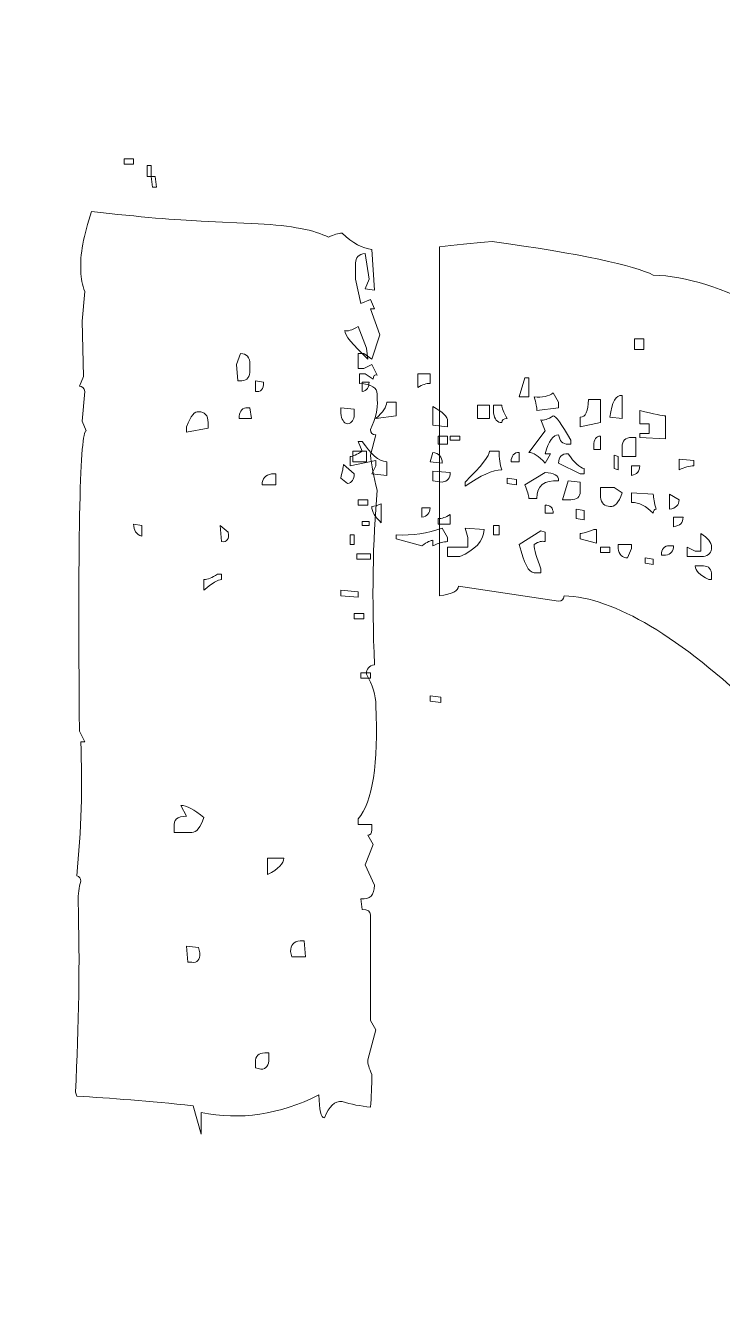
# Model space of a CAD drawing. Header units: centimetres. Extents: x -162 to 162, y -134 to 134.
# Drawn here: x 54.6772 to 54.8787, y -83.3556 to -82.9848 of the extents above; entities that cross this region are included whole.
import ezdxf

# ---------------------------------------------------------------- set-up
doc = ezdxf.new("R2010")
doc.units = ezdxf.units.CM
doc.header["$MEASUREMENT"] = 0
doc.layers.add('Capa 1', color=7, linetype='Continuous')
doc.layers.add('GUIDE', color=7, linetype='Continuous')

msp = doc.modelspace()

# ---------------------------------------------------------------- linework, layer by layer
at = {"layer": 'Capa 1', "lineweight": 9}
msp.add_open_spline([(55.49264, -81.18563), (55.49264, -81.18563), (56.03857, -81.18563), (56.03857, -81.18563), (56.26156, -81.18563), (56.44232, -81.00486), (56.44232, -80.78188), (56.44232, -80.78188), (56.44232, -80.59306), (56.44232, -80.59306), (56.44232, -80.37007), (56.26156, -80.18931), (56.03857, -80.18931), (56.03857, -80.18931), (55.49264, -80.18931), (55.49264, -80.18931), (55.49264, -80.18931), (55.49264, -79.26395), (55.49264, -79.26395), (55.49264, -79.26395), (53.55623, -79.26355), (53.55623, -79.26355), (53.55623, -79.26355), (53.55623, -80.10772), (53.55623, -80.10772), (53.55623, -80.10772), (54.33652, -80.10772), (54.33652, -80.10772), (54.33652, -80.10772), (54.33652, -81.36778), (54.33652, -81.36778), (54.33652, -81.36778), (53.55623, -81.36778), (53.55623, -81.36778), (53.55623, -81.36778), (53.55623, -83.23842), (53.55623, -83.23842), (53.55623, -83.23842), (54.33652, -83.23842), (54.33652, -83.23842), (54.33652, -83.23842), (54.33652, -84.01871), (54.33652, -84.01871), (54.33652, -84.01871), (53.55623, -84.01871), (53.55623, -84.01871), (53.55623, -84.01871), (53.55623, -84.89028), (53.55623, -84.89028), (53.55623, -84.89028), (52.90572, -85.21414), (52.90572, -85.21414), (52.90572, -85.21414), (53.24288, -85.88964), (53.24288, -85.88964), (53.24288, -85.88964), (52.16875, -86.42574), (52.16875, -86.42574), (52.16875, -86.42574), (51.83102, -85.74915), (51.83102, -85.74915), (51.83102, -85.74915), (49.75981, -86.78025), (49.75981, -86.78025), (49.75981, -86.78025), (50.09609, -87.454), (50.09609, -87.454), (50.09609, -87.454), (49.61919, -87.69203), (49.61919, -87.69203), (49.61919, -87.69203), (49.28264, -87.0178), (49.28264, -87.0178), (49.28264, -87.0178), (48.56431, -87.3754), (48.56431, -87.3754), (48.34301, -87.48115), (48.20143, -87.70516), (48.20143, -87.95066), (48.20143, -87.95066), (48.20143, -88.39549), (48.20143, -88.39549), (48.20143, -88.39549), (55.49264, -88.39549), (55.49264, -88.39549), (55.49264, -88.39549), (55.49264, -81.18563), (55.49264, -81.18563)], degree=3, knots=[0, 0, 0, 0, 0.034483, 0.034483, 0.034483, 0.068966, 0.068966, 0.068966, 0.103448, 0.103448, 0.103448, 0.137931, 0.137931, 0.137931, 0.172414, 0.172414, 0.172414, 0.206897, 0.206897, 0.206897, 0.241379, 0.241379, 0.241379, 0.275862, 0.275862, 0.275862, 0.310345, 0.310345, 0.310345, 0.344828, 0.344828, 0.344828, 0.37931, 0.37931, 0.37931, 0.413793, 0.413793, 0.413793, 0.448276, 0.448276, 0.448276, 0.482759, 0.482759, 0.482759, 0.517241, 0.517241, 0.517241, 0.551724, 0.551724, 0.551724, 0.586207, 0.586207, 0.586207, 0.62069, 0.62069, 0.62069, 0.655172, 0.655172, 0.655172, 0.689655, 0.689655, 0.689655, 0.724138, 0.724138, 0.724138, 0.758621, 0.758621, 0.758621, 0.793103, 0.793103, 0.793103, 0.827586, 0.827586, 0.827586, 0.862069, 0.862069, 0.862069, 0.896552, 0.896552, 0.896552, 0.931034, 0.931034, 0.931034, 0.965517, 0.965517, 0.965517, 1, 1, 1, 1], dxfattribs=at)
at = {"layer": 'Capa 1', "color": 4, "lineweight": 9}
msp.add_open_spline([(55.31483, -80.88097), (55.31483, -80.88097), (55.31483, -88.21769), (55.31483, -88.21769), (55.31483, -88.21769), (48.37924, -88.21769), (48.37924, -88.21769), (48.37924, -88.21769), (48.37924, -87.95062), (48.37924, -87.95062), (48.37924, -87.77465), (48.48197, -87.6118), (48.64097, -87.53576), (48.64097, -87.53576), (49.20284, -87.25609), (49.20284, -87.25609), (49.20284, -87.25609), (49.99835, -86.86013), (49.99835, -86.86013), (49.99835, -86.86013), (51.75126, -85.98744), (51.75126, -85.98744), (51.75126, -85.98744), (53.14426, -85.29396), (53.14426, -85.29396), (53.14426, -85.29396), (53.73405, -85.00038), (53.73405, -85.00038), (53.73405, -85.00038), (53.73405, -84.19655), (53.73405, -84.19655), (53.73405, -84.19655), (53.73405, -83.06064), (53.73405, -83.06064), (53.73405, -83.06064), (53.73405, -81.54558), (53.73405, -81.54558), (53.73405, -81.54558), (53.73405, -79.92992), (53.73405, -79.92992), (53.73405, -79.92992), (53.73405, -79.44142), (53.73405, -79.44142), (53.73405, -79.44142), (55.31483, -79.44173), (55.31483, -79.44173), (55.31483, -79.44173), (55.31483, -80.5337), (55.31483, -80.5337)], degree=3, knots=[0, 0, 0, 0, 0.0625, 0.0625, 0.0625, 0.125, 0.125, 0.125, 0.1875, 0.1875, 0.1875, 0.25, 0.25, 0.25, 0.3125, 0.3125, 0.3125, 0.375, 0.375, 0.375, 0.4375, 0.4375, 0.4375, 0.5, 0.5, 0.5, 0.5625, 0.5625, 0.5625, 0.625, 0.625, 0.625, 0.6875, 0.6875, 0.6875, 0.75, 0.75, 0.75, 0.8125, 0.8125, 0.8125, 0.875, 0.875, 0.875, 0.9375, 0.9375, 0.9375, 1, 1, 1, 1], dxfattribs=at)
at = {"layer": 'Capa 1', "color": 2, "lineweight": 9}
for points, knots in [([(54.70567, -83.02333), (54.70567, -83.02333), (54.7084, -83.02333), (54.7084, -83.02333), (54.7084, -83.02333), (54.7084, -83.0249), (54.7084, -83.0249), (54.7084, -83.0249), (54.70567, -83.0249), (54.70567, -83.0249), (54.70567, -83.0249), (54.70567, -83.02333), (54.70567, -83.02333)], [0, 0, 0, 0, 0.25, 0.25, 0.25, 0.5, 0.5, 0.5, 0.75, 0.75, 0.75, 1, 1, 1, 1]), ([(54.71232, -83.02529), (54.71232, -83.02529), (54.71349, -83.02529), (54.71349, -83.02529), (54.71349, -83.02529), (54.71349, -83.02842), (54.71349, -83.02842), (54.71349, -83.02842), (54.71232, -83.02842), (54.71232, -83.02842), (54.71232, -83.02842), (54.71232, -83.02529), (54.71232, -83.02529)], [0, 0, 0, 0, 0.25, 0.25, 0.25, 0.5, 0.5, 0.5, 0.75, 0.75, 0.75, 1, 1, 1, 1]), ([(54.71349, -83.02842), (54.71349, -83.02842), (54.71467, -83.02842), (54.71467, -83.02842), (54.71467, -83.02842), (54.71506, -83.03155), (54.71506, -83.03155), (54.71506, -83.03155), (54.71388, -83.03155), (54.71388, -83.03155), (54.71388, -83.03155), (54.71349, -83.02842), (54.71349, -83.02842)], [0, 0, 0, 0, 0.25, 0.25, 0.25, 0.5, 0.5, 0.5, 0.75, 0.75, 0.75, 1, 1, 1, 1]), ([(54.69197, -83.29456), (54.69197, -83.29456), (54.69158, -83.29339), (54.69158, -83.29339), (54.69262, -83.27408), (54.69288, -83.25568), (54.69236, -83.2382), (54.69236, -83.23611), (54.69262, -83.23416), (54.69314, -83.23233), (54.69314, -83.23155), (54.69275, -83.23103), (54.69197, -83.23077), (54.69327, -83.21772), (54.69366, -83.2048), (54.69314, -83.19202), (54.69314, -83.19202), (54.69431, -83.19202), (54.69431, -83.19202), (54.69431, -83.19202), (54.69275, -83.18889), (54.69275, -83.18889), (54.69223, -83.13096), (54.69288, -83.102), (54.69471, -83.102), (54.69471, -83.102), (54.69353, -83.09926), (54.69353, -83.09926), (54.69353, -83.09926), (54.69431, -83.09065), (54.69431, -83.09065), (54.69405, -83.08961), (54.69353, -83.08908), (54.69275, -83.08908), (54.69275, -83.08908), (54.69392, -83.08634), (54.69392, -83.08634), (54.69392, -83.08634), (54.69353, -83.0703), (54.69353, -83.0703), (54.69353, -83.0703), (54.69431, -83.06169), (54.69431, -83.06169), (54.69353, -83.05986), (54.69314, -83.0579), (54.69314, -83.05582), (54.69288, -83.05112), (54.69392, -83.04538), (54.69627, -83.0386), (54.71036, -83.04016), (54.72093, -83.04107), (54.72797, -83.04134), (54.72797, -83.04134), (54.74441, -83.04212), (54.74441, -83.04212), (54.75407, -83.04264), (54.76085, -83.04394), (54.76476, -83.04603), (54.76633, -83.04525), (54.76763, -83.04486), (54.76868, -83.04486), (54.77181, -83.04773), (54.77468, -83.04929), (54.77729, -83.04955), (54.77729, -83.04955), (54.77807, -83.0613), (54.77807, -83.0613), (54.77807, -83.0613), (54.77533, -83.0609), (54.77533, -83.0609), (54.77533, -83.0609), (54.77651, -83.05817), (54.77651, -83.05817), (54.77651, -83.05817), (54.77533, -83.05073), (54.77533, -83.05073), (54.77351, -83.05099), (54.77259, -83.0519), (54.77259, -83.05347), (54.77259, -83.05347), (54.77259, -83.05817), (54.77259, -83.05817), (54.77259, -83.05817), (54.77416, -83.06521), (54.77416, -83.06521), (54.77416, -83.06521), (54.7769, -83.06404), (54.7769, -83.06404), (54.7769, -83.06404), (54.77807, -83.06678), (54.77807, -83.06678), (54.77807, -83.06678), (54.7769, -83.06678), (54.7769, -83.06678), (54.7769, -83.06678), (54.77964, -83.07421), (54.77964, -83.07421), (54.77964, -83.07421), (54.77729, -83.08126), (54.77729, -83.08126), (54.77729, -83.08126), (54.77494, -83.07969), (54.77494, -83.07969), (54.77494, -83.07969), (54.77337, -83.07969), (54.77337, -83.07969), (54.77337, -83.07969), (54.77337, -83.084), (54.77337, -83.084), (54.77337, -83.084), (54.77494, -83.084), (54.77494, -83.084), (54.77494, -83.084), (54.77729, -83.08282), (54.77729, -83.08282), (54.77729, -83.08282), (54.77885, -83.08595), (54.77885, -83.08595), (54.77807, -83.08569), (54.77768, -83.08608), (54.77768, -83.08713), (54.77768, -83.08713), (54.77533, -83.08556), (54.77533, -83.08556), (54.77533, -83.08556), (54.77377, -83.08556), (54.77377, -83.08556), (54.77377, -83.08556), (54.77377, -83.0883), (54.77377, -83.0883), (54.77716, -83.08856), (54.77885, -83.08961), (54.77885, -83.09143), (54.77885, -83.09143), (54.77885, -83.093), (54.77885, -83.093), (54.77911, -83.09561), (54.77846, -83.09848), (54.7769, -83.10161), (54.7769, -83.10265), (54.77742, -83.10317), (54.77846, -83.10317), (54.77846, -83.10317), (54.7769, -83.10905), (54.7769, -83.10905), (54.77716, -83.11192), (54.77781, -83.11531), (54.77885, -83.11922), (54.77755, -83.13383), (54.77729, -83.15066), (54.77807, -83.16971), (54.77651, -83.16997), (54.77572, -83.17088), (54.77572, -83.17245), (54.77755, -83.17558), (54.77846, -83.17858), (54.77846, -83.18145), (54.77925, -83.19841), (54.77755, -83.20937), (54.77337, -83.21433), (54.77337, -83.21433), (54.77337, -83.21589), (54.77337, -83.21589), (54.77337, -83.21589), (54.77729, -83.21589), (54.77729, -83.21589), (54.77729, -83.21589), (54.77729, -83.21746), (54.77729, -83.21746), (54.77729, -83.2185), (54.7769, -83.21902), (54.77611, -83.21902), (54.77611, -83.21902), (54.77768, -83.22176), (54.77768, -83.22176), (54.77768, -83.22176), (54.77533, -83.22763), (54.77533, -83.22763), (54.77533, -83.22763), (54.77807, -83.23351), (54.77807, -83.23351), (54.77807, -83.23638), (54.77677, -83.23768), (54.77416, -83.23742), (54.77416, -83.23742), (54.77455, -83.24055), (54.77455, -83.24055), (54.77611, -83.24055), (54.7769, -83.24107), (54.7769, -83.24212), (54.7769, -83.24551), (54.7769, -83.25568), (54.7769, -83.27264), (54.7769, -83.27264), (54.77846, -83.27538), (54.77846, -83.27538), (54.77846, -83.27538), (54.77611, -83.28399), (54.77611, -83.28399), (54.77611, -83.28504), (54.77651, -83.28647), (54.77729, -83.2883), (54.77729, -83.29169), (54.77716, -83.29482), (54.7769, -83.29769), (54.77403, -83.29743), (54.77129, -83.29691), (54.76868, -83.29613), (54.76659, -83.29587), (54.76489, -83.29743), (54.76359, -83.30082), (54.76255, -83.30082), (54.76202, -83.29861), (54.76202, -83.29417), (54.75054, -83.29991), (54.73919, -83.30161), (54.72797, -83.29926), (54.72797, -83.29926), (54.72797, -83.30552), (54.72797, -83.30552), (54.72797, -83.30552), (54.72563, -83.2973), (54.72563, -83.2973), (54.71284, -83.296), (54.70162, -83.29508), (54.69197, -83.29456)], [0, 0, 0, 0, 0.013333, 0.013333, 0.013333, 0.026667, 0.026667, 0.026667, 0.04, 0.04, 0.04, 0.053333, 0.053333, 0.053333, 0.066667, 0.066667, 0.066667, 0.08, 0.08, 0.08, 0.093333, 0.093333, 0.093333, 0.106667, 0.106667, 0.106667, 0.12, 0.12, 0.12, 0.133333, 0.133333, 0.133333, 0.146667, 0.146667, 0.146667, 0.16, 0.16, 0.16, 0.173333, 0.173333, 0.173333, 0.186667, 0.186667, 0.186667, 0.2, 0.2, 0.2, 0.213333, 0.213333, 0.213333, 0.226667, 0.226667, 0.226667, 0.24, 0.24, 0.24, 0.253333, 0.253333, 0.253333, 0.266667, 0.266667, 0.266667, 0.28, 0.28, 0.28, 0.293333, 0.293333, 0.293333, 0.306667, 0.306667, 0.306667, 0.32, 0.32, 0.32, 0.333333, 0.333333, 0.333333, 0.346667, 0.346667, 0.346667, 0.36, 0.36, 0.36, 0.373333, 0.373333, 0.373333, 0.386667, 0.386667, 0.386667, 0.4, 0.4, 0.4, 0.413333, 0.413333, 0.413333, 0.426667, 0.426667, 0.426667, 0.44, 0.44, 0.44, 0.453333, 0.453333, 0.453333, 0.466667, 0.466667, 0.466667, 0.48, 0.48, 0.48, 0.493333, 0.493333, 0.493333, 0.506667, 0.506667, 0.506667, 0.52, 0.52, 0.52, 0.533333, 0.533333, 0.533333, 0.546667, 0.546667, 0.546667, 0.56, 0.56, 0.56, 0.573333, 0.573333, 0.573333, 0.586667, 0.586667, 0.586667, 0.6, 0.6, 0.6, 0.613333, 0.613333, 0.613333, 0.626667, 0.626667, 0.626667, 0.64, 0.64, 0.64, 0.653333, 0.653333, 0.653333, 0.666667, 0.666667, 0.666667, 0.68, 0.68, 0.68, 0.693333, 0.693333, 0.693333, 0.706667, 0.706667, 0.706667, 0.72, 0.72, 0.72, 0.733333, 0.733333, 0.733333, 0.746667, 0.746667, 0.746667, 0.76, 0.76, 0.76, 0.773333, 0.773333, 0.773333, 0.786667, 0.786667, 0.786667, 0.8, 0.8, 0.8, 0.813333, 0.813333, 0.813333, 0.826667, 0.826667, 0.826667, 0.84, 0.84, 0.84, 0.853333, 0.853333, 0.853333, 0.866667, 0.866667, 0.866667, 0.88, 0.88, 0.88, 0.893333, 0.893333, 0.893333, 0.906667, 0.906667, 0.906667, 0.92, 0.92, 0.92, 0.933333, 0.933333, 0.933333, 0.946667, 0.946667, 0.946667, 0.96, 0.96, 0.96, 0.973333, 0.973333, 0.973333, 0.986667, 0.986667, 0.986667, 1, 1, 1, 1]), ([(54.79686, -83.04877), (54.80103, -83.04825), (54.80612, -83.04773), (54.81212, -83.04721), (54.83769, -83.05086), (54.85322, -83.05412), (54.8587, -83.05699), (54.87774, -83.05751), (54.90175, -83.07043), (54.93071, -83.09574), (54.95132, -83.12053), (54.96581, -83.13305), (54.97415, -83.13331), (55.00338, -83.16332), (55.01799, -83.17897), (55.01799, -83.18028), (55.01799, -83.18028), (55.02504, -83.1791), (55.02504, -83.1791), (55.02504, -83.18719), (55.03482, -83.19215), (55.05439, -83.19398), (55.05439, -83.19398), (55.05987, -83.1928), (55.05987, -83.1928), (55.05987, -83.1928), (55.06261, -83.19437), (55.06261, -83.19437), (55.06261, -83.19437), (55.06261, -83.1928), (55.06261, -83.1928), (55.06261, -83.1928), (55.07044, -83.19476), (55.07044, -83.19476), (55.07044, -83.19476), (55.08296, -83.19515), (55.08296, -83.19515), (55.08818, -83.19541), (55.09509, -83.19619), (55.1037, -83.1975), (55.10501, -83.19645), (55.10723, -83.19606), (55.11036, -83.19632), (55.11114, -83.19632), (55.11401, -83.19698), (55.11897, -83.19828), (55.12105, -83.19724), (55.12262, -83.19672), (55.12366, -83.19672), (55.12366, -83.19672), (55.1264, -83.19828), (55.1264, -83.19828), (55.13632, -83.19776), (55.14362, -83.19567), (55.14832, -83.19202), (55.14832, -83.19202), (55.1538, -83.19202), (55.1538, -83.19202), (55.1538, -83.19202), (55.15497, -83.19241), (55.15497, -83.19241), (55.16019, -83.19241), (55.16476, -83.19241), (55.16867, -83.19241), (55.16867, -83.19241), (55.16946, -83.1928), (55.16946, -83.1928), (55.17676, -83.1928), (55.18081, -83.19267), (55.18159, -83.19241), (55.18159, -83.19241), (55.18355, -83.1928), (55.18355, -83.1928), (55.19059, -83.1928), (55.19724, -83.19306), (55.20351, -83.19358), (55.20429, -83.19358), (55.20494, -83.19345), (55.20546, -83.19319), (55.20572, -83.19319), (55.20585, -83.19332), (55.20585, -83.19358), (55.20846, -83.19358), (55.21094, -83.19358), (55.21329, -83.19358), (55.21329, -83.19358), (55.21329, -83.20337), (55.21329, -83.20337), (55.21329, -83.21668), (55.21081, -83.22959), (55.20585, -83.24212), (55.19046, -83.25934), (55.18276, -83.26899), (55.18276, -83.27108), (55.18381, -83.27108), (55.18433, -83.2716), (55.18433, -83.27264), (55.18433, -83.27264), (55.18433, -83.27577), (55.18433, -83.27577), (55.18433, -83.27577), (55.18276, -83.27577), (55.18276, -83.27577), (55.18094, -83.27577), (55.18002, -83.27421), (55.18002, -83.27108), (55.16045, -83.28595), (55.14545, -83.29313), (55.13501, -83.2926), (55.13501, -83.2926), (55.13071, -83.28947), (55.13071, -83.28947), (55.13071, -83.29495), (55.12053, -83.29821), (55.10018, -83.29926), (55.08974, -83.29769), (55.08022, -83.29678), (55.07161, -83.29652), (55.06613, -83.29626), (55.05935, -83.29652), (55.05126, -83.2973), (55.03247, -83.29417), (55.01656, -83.28895), (55.00351, -83.28165), (54.99125, -83.28112), (54.96907, -83.26508), (54.93697, -83.23351), (54.90905, -83.20011), (54.89314, -83.18341), (54.88922, -83.18341), (54.86626, -83.16149), (54.84748, -83.15027), (54.83287, -83.14975), (54.83287, -83.15079), (54.83234, -83.15131), (54.8313, -83.15131), (54.8313, -83.15131), (54.80234, -83.14701), (54.80234, -83.14701), (54.80234, -83.14831), (54.80051, -83.14923), (54.79686, -83.14975), (54.79686, -83.14975), (54.79686, -83.04877), (54.79686, -83.04877)], [0, 0, 0, 0, 0.020833, 0.020833, 0.020833, 0.041667, 0.041667, 0.041667, 0.0625, 0.0625, 0.0625, 0.083333, 0.083333, 0.083333, 0.104167, 0.104167, 0.104167, 0.125, 0.125, 0.125, 0.145833, 0.145833, 0.145833, 0.166667, 0.166667, 0.166667, 0.1875, 0.1875, 0.1875, 0.208333, 0.208333, 0.208333, 0.229167, 0.229167, 0.229167, 0.25, 0.25, 0.25, 0.270833, 0.270833, 0.270833, 0.291667, 0.291667, 0.291667, 0.3125, 0.3125, 0.3125, 0.333333, 0.333333, 0.333333, 0.354167, 0.354167, 0.354167, 0.375, 0.375, 0.375, 0.395833, 0.395833, 0.395833, 0.416667, 0.416667, 0.416667, 0.4375, 0.4375, 0.4375, 0.458333, 0.458333, 0.458333, 0.479167, 0.479167, 0.479167, 0.5, 0.5, 0.5, 0.520833, 0.520833, 0.520833, 0.541667, 0.541667, 0.541667, 0.5625, 0.5625, 0.5625, 0.583333, 0.583333, 0.583333, 0.604167, 0.604167, 0.604167, 0.625, 0.625, 0.625, 0.645833, 0.645833, 0.645833, 0.666667, 0.666667, 0.666667, 0.6875, 0.6875, 0.6875, 0.708333, 0.708333, 0.708333, 0.729167, 0.729167, 0.729167, 0.75, 0.75, 0.75, 0.770833, 0.770833, 0.770833, 0.791667, 0.791667, 0.791667, 0.8125, 0.8125, 0.8125, 0.833333, 0.833333, 0.833333, 0.854167, 0.854167, 0.854167, 0.875, 0.875, 0.875, 0.895833, 0.895833, 0.895833, 0.916667, 0.916667, 0.916667, 0.9375, 0.9375, 0.9375, 0.958333, 0.958333, 0.958333, 0.979167, 0.979167, 0.979167, 1, 1, 1, 1]), ([(54.76946, -83.07304), (54.76946, -83.07434), (54.77168, -83.07708), (54.77611, -83.08126), (54.77611, -83.08126), (54.77572, -83.07813), (54.77572, -83.07813), (54.77572, -83.07813), (54.77337, -83.07186), (54.77337, -83.07186), (54.77155, -83.07291), (54.77024, -83.0733), (54.76946, -83.07304)], [0, 0, 0, 0, 0.25, 0.25, 0.25, 0.5, 0.5, 0.5, 0.75, 0.75, 0.75, 1, 1, 1, 1]), ([(54.85596, -83.07539), (54.85596, -83.07539), (54.85322, -83.07539), (54.85322, -83.07539), (54.85322, -83.07539), (54.85322, -83.07852), (54.85322, -83.07852), (54.85322, -83.07852), (54.85596, -83.07852), (54.85596, -83.07852), (54.85596, -83.07852), (54.85596, -83.07539), (54.85596, -83.07539)], [0, 0, 0, 0, 0.25, 0.25, 0.25, 0.5, 0.5, 0.5, 0.75, 0.75, 0.75, 1, 1, 1, 1]), ([(54.73932, -83.07969), (54.73932, -83.07969), (54.73815, -83.08282), (54.73815, -83.08282), (54.73815, -83.08282), (54.73854, -83.08752), (54.73854, -83.08752), (54.73854, -83.08752), (54.73972, -83.08752), (54.73972, -83.08752), (54.74128, -83.08752), (54.74206, -83.08648), (54.74206, -83.08439), (54.74206, -83.08439), (54.74206, -83.08282), (54.74206, -83.08282), (54.74206, -83.08073), (54.74115, -83.07969), (54.73932, -83.07969)], [0, 0, 0, 0, 0.166667, 0.166667, 0.166667, 0.333333, 0.333333, 0.333333, 0.5, 0.5, 0.5, 0.666667, 0.666667, 0.666667, 0.833333, 0.833333, 0.833333, 1, 1, 1, 1]), ([(54.7906, -83.08948), (54.7919, -83.08869), (54.79307, -83.0883), (54.79412, -83.0883), (54.79412, -83.0883), (54.79412, -83.08556), (54.79412, -83.08556), (54.79412, -83.08556), (54.7906, -83.08556), (54.7906, -83.08556), (54.7906, -83.08556), (54.7906, -83.08948), (54.7906, -83.08948)], [0, 0, 0, 0, 0.25, 0.25, 0.25, 0.5, 0.5, 0.5, 0.75, 0.75, 0.75, 1, 1, 1, 1]), ([(54.74363, -83.08752), (54.74363, -83.08752), (54.74363, -83.09065), (54.74363, -83.09065), (54.74519, -83.09091), (54.74598, -83.09), (54.74598, -83.08791), (54.74598, -83.08791), (54.74363, -83.08752), (54.74363, -83.08752)], [0, 0, 0, 0, 0.333333, 0.333333, 0.333333, 0.666667, 0.666667, 0.666667, 1, 1, 1, 1]), ([(54.77455, -83.09065), (54.77585, -83.09039), (54.77651, -83.08948), (54.77651, -83.08791), (54.77651, -83.08791), (54.77455, -83.08791), (54.77455, -83.08791), (54.77455, -83.08791), (54.77455, -83.09065), (54.77455, -83.09065)], [0, 0, 0, 0, 0.333333, 0.333333, 0.333333, 0.666667, 0.666667, 0.666667, 1, 1, 1, 1]), ([(54.81995, -83.09222), (54.81995, -83.09222), (54.82269, -83.09222), (54.82269, -83.09222), (54.82269, -83.09222), (54.82269, -83.08674), (54.82269, -83.08674), (54.82269, -83.08674), (54.82151, -83.08674), (54.82151, -83.08674), (54.82151, -83.08674), (54.81995, -83.09222), (54.81995, -83.09222)], [0, 0, 0, 0, 0.25, 0.25, 0.25, 0.5, 0.5, 0.5, 0.75, 0.75, 0.75, 1, 1, 1, 1]), ([(54.82504, -83.09613), (54.82504, -83.09613), (54.8313, -83.09535), (54.8313, -83.09535), (54.8313, -83.09535), (54.8313, -83.09378), (54.8313, -83.09378), (54.8313, -83.09378), (54.82973, -83.09104), (54.82973, -83.09104), (54.82843, -83.09209), (54.8266, -83.09248), (54.82425, -83.09222), (54.82478, -83.09404), (54.82504, -83.09535), (54.82504, -83.09613)], [0, 0, 0, 0, 0.2, 0.2, 0.2, 0.4, 0.4, 0.4, 0.6, 0.6, 0.6, 0.8, 0.8, 0.8, 1, 1, 1, 1]), ([(54.83756, -83.10083), (54.83756, -83.10083), (54.84343, -83.09965), (54.84343, -83.09965), (54.84343, -83.09965), (54.84343, -83.093), (54.84343, -83.093), (54.84343, -83.093), (54.83991, -83.093), (54.83991, -83.093), (54.83991, -83.09639), (54.83913, -83.09809), (54.83756, -83.09809), (54.83756, -83.09809), (54.83756, -83.10083), (54.83756, -83.10083)], [0, 0, 0, 0, 0.2, 0.2, 0.2, 0.4, 0.4, 0.4, 0.6, 0.6, 0.6, 0.8, 0.8, 0.8, 1, 1, 1, 1]), ([(54.84617, -83.09809), (54.84617, -83.09809), (54.84969, -83.09848), (54.84969, -83.09848), (54.84969, -83.09848), (54.84969, -83.09182), (54.84969, -83.09182), (54.84787, -83.09156), (54.84669, -83.09365), (54.84617, -83.09809)], [0, 0, 0, 0, 0.333333, 0.333333, 0.333333, 0.666667, 0.666667, 0.666667, 1, 1, 1, 1]), ([(54.72367, -83.10083), (54.72367, -83.10083), (54.72367, -83.10239), (54.72367, -83.10239), (54.72367, -83.10239), (54.72993, -83.10122), (54.72993, -83.10122), (54.72993, -83.10122), (54.72993, -83.09965), (54.72993, -83.09965), (54.72993, -83.09756), (54.72902, -83.09652), (54.72719, -83.09652), (54.72615, -83.09626), (54.72497, -83.09769), (54.72367, -83.10083)], [0, 0, 0, 0, 0.2, 0.2, 0.2, 0.4, 0.4, 0.4, 0.6, 0.6, 0.6, 0.8, 0.8, 0.8, 1, 1, 1, 1]), ([(54.73893, -83.09848), (54.73893, -83.09848), (54.74246, -83.09848), (54.74246, -83.09848), (54.74246, -83.09848), (54.74206, -83.09535), (54.74206, -83.09535), (54.74206, -83.09535), (54.74089, -83.09535), (54.74089, -83.09535), (54.73959, -83.09561), (54.73893, -83.09665), (54.73893, -83.09848)], [0, 0, 0, 0, 0.25, 0.25, 0.25, 0.5, 0.5, 0.5, 0.75, 0.75, 0.75, 1, 1, 1, 1]), ([(54.77024, -83.10004), (54.77155, -83.09978), (54.7722, -83.09887), (54.7722, -83.0973), (54.7722, -83.0973), (54.7722, -83.09574), (54.7722, -83.09574), (54.7722, -83.09574), (54.76829, -83.09535), (54.76829, -83.09535), (54.76829, -83.09535), (54.76829, -83.09691), (54.76829, -83.09691), (54.76855, -83.09874), (54.7692, -83.09978), (54.77024, -83.10004)], [0, 0, 0, 0, 0.2, 0.2, 0.2, 0.4, 0.4, 0.4, 0.6, 0.6, 0.6, 0.8, 0.8, 0.8, 1, 1, 1, 1]), ([(54.77846, -83.09848), (54.77846, -83.09848), (54.78433, -83.09769), (54.78433, -83.09769), (54.78433, -83.09769), (54.78433, -83.09378), (54.78433, -83.09378), (54.78433, -83.09378), (54.78159, -83.09378), (54.78159, -83.09378), (54.78159, -83.09509), (54.78055, -83.09665), (54.77846, -83.09848)], [0, 0, 0, 0, 0.25, 0.25, 0.25, 0.5, 0.5, 0.5, 0.75, 0.75, 0.75, 1, 1, 1, 1]), ([(54.7949, -83.10043), (54.7949, -83.10043), (54.79921, -83.10083), (54.79921, -83.10083), (54.79921, -83.10083), (54.79921, -83.09926), (54.79921, -83.09926), (54.79921, -83.09796), (54.79777, -83.09652), (54.7949, -83.09496), (54.7949, -83.09496), (54.7949, -83.10043), (54.7949, -83.10043)], [0, 0, 0, 0, 0.25, 0.25, 0.25, 0.5, 0.5, 0.5, 0.75, 0.75, 0.75, 1, 1, 1, 1]), ([(54.80782, -83.09848), (54.80782, -83.09848), (54.81134, -83.09848), (54.81134, -83.09848), (54.81134, -83.09848), (54.81134, -83.09456), (54.81134, -83.09456), (54.81134, -83.09456), (54.80782, -83.09456), (54.80782, -83.09456), (54.80782, -83.09456), (54.80782, -83.09848), (54.80782, -83.09848)], [0, 0, 0, 0, 0.25, 0.25, 0.25, 0.5, 0.5, 0.5, 0.75, 0.75, 0.75, 1, 1, 1, 1]), ([(54.81486, -83.09965), (54.81486, -83.09887), (54.81538, -83.09848), (54.81643, -83.09848), (54.81538, -83.09665), (54.81486, -83.09535), (54.81486, -83.09456), (54.81486, -83.09456), (54.81251, -83.09456), (54.81251, -83.09456), (54.81251, -83.09456), (54.81251, -83.09691), (54.81251, -83.09691), (54.81277, -83.09874), (54.81356, -83.09965), (54.81486, -83.09965)], [0, 0, 0, 0, 0.2, 0.2, 0.2, 0.4, 0.4, 0.4, 0.6, 0.6, 0.6, 0.8, 0.8, 0.8, 1, 1, 1, 1]), ([(54.85478, -83.10396), (54.85478, -83.10396), (54.86222, -83.10435), (54.86222, -83.10435), (54.86222, -83.10435), (54.86222, -83.09769), (54.86222, -83.09769), (54.86144, -83.09769), (54.85896, -83.09717), (54.85478, -83.09613), (54.85478, -83.09613), (54.85478, -83.10004), (54.85478, -83.10004), (54.85478, -83.10004), (54.85752, -83.10004), (54.85752, -83.10004), (54.85752, -83.10004), (54.85752, -83.10278), (54.85752, -83.10278), (54.85752, -83.10278), (54.85478, -83.10278), (54.85478, -83.10278), (54.85478, -83.10278), (54.85478, -83.10396), (54.85478, -83.10396)], [0, 0, 0, 0, 0.125, 0.125, 0.125, 0.25, 0.25, 0.25, 0.375, 0.375, 0.375, 0.5, 0.5, 0.5, 0.625, 0.625, 0.625, 0.75, 0.75, 0.75, 0.875, 0.875, 0.875, 1, 1, 1, 1]), ([(54.82269, -83.10826), (54.82399, -83.10826), (54.82556, -83.10931), (54.82739, -83.11139), (54.82739, -83.11139), (54.82895, -83.10865), (54.82895, -83.10865), (54.82895, -83.10865), (54.82739, -83.10865), (54.82739, -83.10865), (54.82843, -83.105), (54.82973, -83.10317), (54.8313, -83.10317), (54.83156, -83.105), (54.83247, -83.10591), (54.83404, -83.10591), (54.83404, -83.10591), (54.83482, -83.10591), (54.83482, -83.10591), (54.83482, -83.10591), (54.83482, -83.10474), (54.83482, -83.10474), (54.83221, -83.10004), (54.83052, -83.09769), (54.82973, -83.09769), (54.82817, -83.09874), (54.82699, -83.09913), (54.82621, -83.09887), (54.82621, -83.09887), (54.82739, -83.102), (54.82739, -83.102), (54.82739, -83.102), (54.82269, -83.10826), (54.82269, -83.10826)], [0, 0, 0, 0, 0.090909, 0.090909, 0.090909, 0.181818, 0.181818, 0.181818, 0.272727, 0.272727, 0.272727, 0.363636, 0.363636, 0.363636, 0.454545, 0.454545, 0.454545, 0.545455, 0.545455, 0.545455, 0.636364, 0.636364, 0.636364, 0.727273, 0.727273, 0.727273, 0.818182, 0.818182, 0.818182, 0.909091, 0.909091, 0.909091, 1, 1, 1, 1]), ([(54.79647, -83.10591), (54.79647, -83.10591), (54.79921, -83.10591), (54.79921, -83.10591), (54.79921, -83.10591), (54.79921, -83.10357), (54.79921, -83.10357), (54.79921, -83.10357), (54.79647, -83.10357), (54.79647, -83.10357), (54.79647, -83.10357), (54.79647, -83.10591), (54.79647, -83.10591)], [0, 0, 0, 0, 0.25, 0.25, 0.25, 0.5, 0.5, 0.5, 0.75, 0.75, 0.75, 1, 1, 1, 1]), ([(54.79999, -83.10474), (54.79999, -83.10474), (54.80273, -83.10474), (54.80273, -83.10474), (54.80273, -83.10474), (54.80273, -83.10357), (54.80273, -83.10357), (54.80273, -83.10357), (54.79999, -83.10357), (54.79999, -83.10357), (54.79999, -83.10357), (54.79999, -83.10474), (54.79999, -83.10474)], [0, 0, 0, 0, 0.25, 0.25, 0.25, 0.5, 0.5, 0.5, 0.75, 0.75, 0.75, 1, 1, 1, 1]), ([(54.84148, -83.10748), (54.84148, -83.10748), (54.84343, -83.10748), (54.84343, -83.10748), (54.84343, -83.10748), (54.84343, -83.10357), (54.84343, -83.10357), (54.84213, -83.10357), (54.84148, -83.10448), (54.84148, -83.10631), (54.84148, -83.10631), (54.84148, -83.10748), (54.84148, -83.10748)], [0, 0, 0, 0, 0.25, 0.25, 0.25, 0.5, 0.5, 0.5, 0.75, 0.75, 0.75, 1, 1, 1, 1]), ([(54.84969, -83.10944), (54.84969, -83.10944), (54.85361, -83.10944), (54.85361, -83.10944), (54.85361, -83.10944), (54.85361, -83.10396), (54.85361, -83.10396), (54.85361, -83.10396), (54.85243, -83.10396), (54.85243, -83.10396), (54.85061, -83.10396), (54.84969, -83.10487), (54.84969, -83.1067), (54.84969, -83.1067), (54.84969, -83.10944), (54.84969, -83.10944)], [0, 0, 0, 0, 0.2, 0.2, 0.2, 0.4, 0.4, 0.4, 0.6, 0.6, 0.6, 0.8, 0.8, 0.8, 1, 1, 1, 1]), ([(54.77103, -83.11218), (54.77103, -83.11218), (54.77846, -83.11061), (54.77846, -83.11061), (54.77846, -83.11061), (54.77846, -83.11218), (54.77846, -83.11218), (54.77846, -83.11218), (54.77729, -83.11452), (54.77729, -83.11452), (54.77729, -83.11452), (54.78159, -83.11492), (54.78159, -83.11492), (54.78159, -83.11492), (54.78159, -83.111), (54.78159, -83.111), (54.77925, -83.11074), (54.7769, -83.10878), (54.77455, -83.10513), (54.77455, -83.10513), (54.77337, -83.10513), (54.77337, -83.10513), (54.77337, -83.10513), (54.77455, -83.10787), (54.77455, -83.10787), (54.77298, -83.10891), (54.77181, -83.10944), (54.77103, -83.10944), (54.77103, -83.10944), (54.77103, -83.11218), (54.77103, -83.11218)], [0, 0, 0, 0, 0.1, 0.1, 0.1, 0.2, 0.2, 0.2, 0.3, 0.3, 0.3, 0.4, 0.4, 0.4, 0.5, 0.5, 0.5, 0.6, 0.6, 0.6, 0.7, 0.7, 0.7, 0.8, 0.8, 0.8, 0.9, 0.9, 0.9, 1, 1, 1, 1]), ([(54.77181, -83.10787), (54.77181, -83.10787), (54.77181, -83.111), (54.77181, -83.111), (54.77181, -83.111), (54.77572, -83.111), (54.77572, -83.111), (54.77572, -83.111), (54.77572, -83.10787), (54.77572, -83.10787), (54.77572, -83.10787), (54.77181, -83.10787), (54.77181, -83.10787)], [0, 0, 0, 0, 0.25, 0.25, 0.25, 0.5, 0.5, 0.5, 0.75, 0.75, 0.75, 1, 1, 1, 1]), ([(54.79412, -83.111), (54.79412, -83.111), (54.79764, -83.11139), (54.79764, -83.11139), (54.79764, -83.10957), (54.79673, -83.10852), (54.7949, -83.10826), (54.7949, -83.10826), (54.79412, -83.111), (54.79412, -83.111)], [0, 0, 0, 0, 0.333333, 0.333333, 0.333333, 0.666667, 0.666667, 0.666667, 1, 1, 1, 1]), ([(54.80429, -83.11805), (54.80873, -83.11492), (54.81225, -83.11335), (54.81486, -83.11335), (54.81434, -83.11178), (54.81408, -83.10996), (54.81408, -83.10787), (54.81408, -83.10787), (54.81134, -83.10787), (54.81134, -83.10787), (54.81134, -83.10918), (54.80899, -83.11218), (54.80429, -83.11687), (54.80429, -83.11687), (54.80429, -83.11805), (54.80429, -83.11805)], [0, 0, 0, 0, 0.2, 0.2, 0.2, 0.4, 0.4, 0.4, 0.6, 0.6, 0.6, 0.8, 0.8, 0.8, 1, 1, 1, 1]), ([(54.8176, -83.111), (54.8176, -83.111), (54.81995, -83.111), (54.81995, -83.111), (54.81995, -83.111), (54.81995, -83.10826), (54.81995, -83.10826), (54.81838, -83.10826), (54.8176, -83.10918), (54.8176, -83.111)], [0, 0, 0, 0, 0.333333, 0.333333, 0.333333, 0.666667, 0.666667, 0.666667, 1, 1, 1, 1]), ([(54.76829, -83.1157), (54.76829, -83.1157), (54.77024, -83.11726), (54.77024, -83.11726), (54.77155, -83.117), (54.7722, -83.11609), (54.7722, -83.11452), (54.7722, -83.11452), (54.76907, -83.11178), (54.76907, -83.11178), (54.76907, -83.11257), (54.76881, -83.11387), (54.76829, -83.1157)], [0, 0, 0, 0, 0.25, 0.25, 0.25, 0.5, 0.5, 0.5, 0.75, 0.75, 0.75, 1, 1, 1, 1]), ([(54.8313, -83.11139), (54.8313, -83.11139), (54.83756, -83.11452), (54.83756, -83.11452), (54.83756, -83.11452), (54.83874, -83.11452), (54.83874, -83.11452), (54.83874, -83.11452), (54.83874, -83.11296), (54.83874, -83.11296), (54.83743, -83.1127), (54.83587, -83.11126), (54.83404, -83.10865), (54.83221, -83.10865), (54.8313, -83.10957), (54.8313, -83.11139)], [0, 0, 0, 0, 0.2, 0.2, 0.2, 0.4, 0.4, 0.4, 0.6, 0.6, 0.6, 0.8, 0.8, 0.8, 1, 1, 1, 1]), ([(54.84735, -83.11296), (54.84735, -83.11296), (54.84852, -83.11335), (54.84852, -83.11335), (54.84852, -83.11335), (54.84852, -83.10944), (54.84852, -83.10944), (54.84852, -83.10944), (54.84735, -83.10905), (54.84735, -83.10905), (54.84735, -83.10905), (54.84735, -83.11296), (54.84735, -83.11296)], [0, 0, 0, 0, 0.25, 0.25, 0.25, 0.5, 0.5, 0.5, 0.75, 0.75, 0.75, 1, 1, 1, 1]), ([(54.87044, -83.11061), (54.87044, -83.11061), (54.86613, -83.11022), (54.86613, -83.11022), (54.86613, -83.11022), (54.86613, -83.11335), (54.86613, -83.11335), (54.8677, -83.11257), (54.86913, -83.11218), (54.87044, -83.11218), (54.87044, -83.11218), (54.87044, -83.11061), (54.87044, -83.11061)], [0, 0, 0, 0, 0.25, 0.25, 0.25, 0.5, 0.5, 0.5, 0.75, 0.75, 0.75, 1, 1, 1, 1]), ([(54.74559, -83.11766), (54.74559, -83.11766), (54.7495, -83.11766), (54.7495, -83.11766), (54.7495, -83.11766), (54.7495, -83.11452), (54.7495, -83.11452), (54.7495, -83.11452), (54.74833, -83.11452), (54.74833, -83.11452), (54.7465, -83.11479), (54.74559, -83.11583), (54.74559, -83.11766)], [0, 0, 0, 0, 0.25, 0.25, 0.25, 0.5, 0.5, 0.5, 0.75, 0.75, 0.75, 1, 1, 1, 1]), ([(54.7949, -83.11648), (54.7949, -83.11648), (54.79764, -83.11687), (54.79764, -83.11687), (54.79921, -83.11661), (54.79999, -83.1157), (54.79999, -83.11413), (54.79999, -83.11413), (54.7949, -83.11374), (54.7949, -83.11374), (54.7949, -83.11374), (54.7949, -83.11648), (54.7949, -83.11648)], [0, 0, 0, 0, 0.25, 0.25, 0.25, 0.5, 0.5, 0.5, 0.75, 0.75, 0.75, 1, 1, 1, 1]), ([(54.81643, -83.11726), (54.81643, -83.11726), (54.81917, -83.11766), (54.81917, -83.11766), (54.81917, -83.11766), (54.81917, -83.11609), (54.81917, -83.11609), (54.81917, -83.11609), (54.81643, -83.1157), (54.81643, -83.1157), (54.81643, -83.1157), (54.81643, -83.11726), (54.81643, -83.11726)], [0, 0, 0, 0, 0.25, 0.25, 0.25, 0.5, 0.5, 0.5, 0.75, 0.75, 0.75, 1, 1, 1, 1]), ([(54.82269, -83.12157), (54.82269, -83.12157), (54.82504, -83.12157), (54.82504, -83.12157), (54.82504, -83.11792), (54.82712, -83.11622), (54.8313, -83.11648), (54.8313, -83.11492), (54.82999, -83.11413), (54.82739, -83.11413), (54.82739, -83.11413), (54.82151, -83.11766), (54.82151, -83.11766), (54.8223, -83.11948), (54.82269, -83.12079), (54.82269, -83.12157)], [0, 0, 0, 0, 0.2, 0.2, 0.2, 0.4, 0.4, 0.4, 0.6, 0.6, 0.6, 0.8, 0.8, 0.8, 1, 1, 1, 1]), ([(54.85243, -83.11492), (54.854, -83.11465), (54.85478, -83.11374), (54.85478, -83.11218), (54.85478, -83.11218), (54.85243, -83.11218), (54.85243, -83.11218), (54.85243, -83.11218), (54.85243, -83.11492), (54.85243, -83.11492)], [0, 0, 0, 0, 0.333333, 0.333333, 0.333333, 0.666667, 0.666667, 0.666667, 1, 1, 1, 1]), ([(54.83247, -83.12196), (54.83247, -83.12196), (54.83482, -83.12196), (54.83482, -83.12196), (54.83665, -83.12196), (54.83756, -83.12118), (54.83756, -83.11961), (54.83756, -83.11961), (54.83756, -83.11687), (54.83756, -83.11687), (54.83756, -83.11687), (54.83404, -83.11648), (54.83404, -83.11648), (54.83404, -83.11648), (54.83247, -83.12196), (54.83247, -83.12196)], [0, 0, 0, 0, 0.2, 0.2, 0.2, 0.4, 0.4, 0.4, 0.6, 0.6, 0.6, 0.8, 0.8, 0.8, 1, 1, 1, 1]), ([(54.84617, -83.12392), (54.84748, -83.12418), (54.84865, -83.12287), (54.84969, -83.12), (54.84969, -83.12), (54.84735, -83.11844), (54.84735, -83.11844), (54.84735, -83.11844), (54.84343, -83.11844), (54.84343, -83.11844), (54.84343, -83.11844), (54.84343, -83.12118), (54.84343, -83.12118), (54.84369, -83.123), (54.84461, -83.12392), (54.84617, -83.12392)], [0, 0, 0, 0, 0.2, 0.2, 0.2, 0.4, 0.4, 0.4, 0.6, 0.6, 0.6, 0.8, 0.8, 0.8, 1, 1, 1, 1]), ([(54.77337, -83.12196), (54.77337, -83.12196), (54.77337, -83.12353), (54.77337, -83.12353), (54.77337, -83.12353), (54.77611, -83.12353), (54.77611, -83.12353), (54.77611, -83.12353), (54.77611, -83.12196), (54.77611, -83.12196), (54.77611, -83.12196), (54.77337, -83.12196), (54.77337, -83.12196)], [0, 0, 0, 0, 0.25, 0.25, 0.25, 0.5, 0.5, 0.5, 0.75, 0.75, 0.75, 1, 1, 1, 1]), ([(54.78003, -83.12861), (54.78003, -83.12861), (54.78003, -83.12313), (54.78003, -83.12313), (54.77898, -83.12366), (54.77807, -83.12392), (54.77729, -83.12392), (54.77729, -83.12548), (54.7782, -83.12705), (54.78003, -83.12861)], [0, 0, 0, 0, 0.333333, 0.333333, 0.333333, 0.666667, 0.666667, 0.666667, 1, 1, 1, 1]), ([(54.85243, -83.12274), (54.85452, -83.12274), (54.85661, -83.12379), (54.8587, -83.12587), (54.8587, -83.12509), (54.85896, -83.1247), (54.85948, -83.1247), (54.85896, -83.12287), (54.8587, -83.12144), (54.8587, -83.1204), (54.8587, -83.1204), (54.85243, -83.12), (54.85243, -83.12), (54.85243, -83.12), (54.85243, -83.12274), (54.85243, -83.12274)], [0, 0, 0, 0, 0.2, 0.2, 0.2, 0.4, 0.4, 0.4, 0.6, 0.6, 0.6, 0.8, 0.8, 0.8, 1, 1, 1, 1]), ([(54.86339, -83.1247), (54.86522, -83.12444), (54.86613, -83.12353), (54.86613, -83.12196), (54.86613, -83.12196), (54.86339, -83.1204), (54.86339, -83.1204), (54.86339, -83.1204), (54.86339, -83.1247), (54.86339, -83.1247)], [0, 0, 0, 0, 0.333333, 0.333333, 0.333333, 0.666667, 0.666667, 0.666667, 1, 1, 1, 1]), ([(54.79177, -83.12705), (54.79334, -83.12679), (54.79412, -83.12587), (54.79412, -83.12431), (54.79412, -83.12431), (54.79177, -83.12431), (54.79177, -83.12431), (54.79177, -83.12431), (54.79177, -83.12705), (54.79177, -83.12705)], [0, 0, 0, 0, 0.333333, 0.333333, 0.333333, 0.666667, 0.666667, 0.666667, 1, 1, 1, 1]), ([(54.79647, -83.12901), (54.79647, -83.12901), (54.79999, -83.12901), (54.79999, -83.12901), (54.79999, -83.12901), (54.79999, -83.12627), (54.79999, -83.12627), (54.79868, -83.12705), (54.79751, -83.12744), (54.79647, -83.12744), (54.79647, -83.12744), (54.79647, -83.12901), (54.79647, -83.12901)], [0, 0, 0, 0, 0.25, 0.25, 0.25, 0.5, 0.5, 0.5, 0.75, 0.75, 0.75, 1, 1, 1, 1]), ([(54.82739, -83.12587), (54.82739, -83.12587), (54.82973, -83.12587), (54.82973, -83.12587), (54.82973, -83.12431), (54.82895, -83.12353), (54.82739, -83.12353), (54.82739, -83.12353), (54.82739, -83.12587), (54.82739, -83.12587)], [0, 0, 0, 0, 0.333333, 0.333333, 0.333333, 0.666667, 0.666667, 0.666667, 1, 1, 1, 1]), ([(54.83639, -83.12744), (54.83639, -83.12744), (54.83874, -83.12783), (54.83874, -83.12783), (54.83874, -83.12783), (54.83874, -83.12509), (54.83874, -83.12509), (54.83874, -83.12509), (54.83639, -83.1247), (54.83639, -83.1247), (54.83639, -83.1247), (54.83639, -83.12744), (54.83639, -83.12744)], [0, 0, 0, 0, 0.25, 0.25, 0.25, 0.5, 0.5, 0.5, 0.75, 0.75, 0.75, 1, 1, 1, 1]), ([(54.71075, -83.1294), (54.71075, -83.1294), (54.7084, -83.12901), (54.7084, -83.12901), (54.7084, -83.13083), (54.70919, -83.13201), (54.71075, -83.13253), (54.71075, -83.13253), (54.71075, -83.1294), (54.71075, -83.1294)], [0, 0, 0, 0, 0.333333, 0.333333, 0.333333, 0.666667, 0.666667, 0.666667, 1, 1, 1, 1]), ([(54.73345, -83.1294), (54.73345, -83.1294), (54.73384, -83.13409), (54.73384, -83.13409), (54.73541, -83.13435), (54.73606, -83.13344), (54.7358, -83.13135), (54.7358, -83.13135), (54.73345, -83.1294), (54.73345, -83.1294)], [0, 0, 0, 0, 0.333333, 0.333333, 0.333333, 0.666667, 0.666667, 0.666667, 1, 1, 1, 1]), ([(54.77455, -83.1294), (54.77455, -83.1294), (54.77651, -83.1294), (54.77651, -83.1294), (54.77651, -83.1294), (54.77651, -83.12822), (54.77651, -83.12822), (54.77651, -83.12822), (54.77455, -83.12822), (54.77455, -83.12822), (54.77455, -83.12822), (54.77455, -83.1294), (54.77455, -83.1294)], [0, 0, 0, 0, 0.25, 0.25, 0.25, 0.5, 0.5, 0.5, 0.75, 0.75, 0.75, 1, 1, 1, 1]), ([(54.78433, -83.13331), (54.78433, -83.13331), (54.79177, -83.13527), (54.79177, -83.13527), (54.79334, -83.13422), (54.79438, -83.1337), (54.7949, -83.1337), (54.7949, -83.1337), (54.7949, -83.13527), (54.7949, -83.13527), (54.79673, -83.13449), (54.79816, -83.13409), (54.79921, -83.13409), (54.79921, -83.13409), (54.79921, -83.13292), (54.79921, -83.13292), (54.79921, -83.13292), (54.79764, -83.13018), (54.79764, -83.13018), (54.79347, -83.13175), (54.78903, -83.1324), (54.78433, -83.13214), (54.78433, -83.13214), (54.78433, -83.13331), (54.78433, -83.13331)], [0, 0, 0, 0, 0.125, 0.125, 0.125, 0.25, 0.25, 0.25, 0.375, 0.375, 0.375, 0.5, 0.5, 0.5, 0.625, 0.625, 0.625, 0.75, 0.75, 0.75, 0.875, 0.875, 0.875, 1, 1, 1, 1]), ([(54.79921, -83.1384), (54.79921, -83.1384), (54.80273, -83.1384), (54.80273, -83.1384), (54.80716, -83.13657), (54.80951, -83.13396), (54.80977, -83.13057), (54.80977, -83.13057), (54.80429, -83.13018), (54.80429, -83.13018), (54.80429, -83.13018), (54.80508, -83.13292), (54.80508, -83.13292), (54.80508, -83.13292), (54.80508, -83.13566), (54.80508, -83.13566), (54.80508, -83.13566), (54.79921, -83.13566), (54.79921, -83.13566), (54.79921, -83.13566), (54.79921, -83.1384), (54.79921, -83.1384)], [0, 0, 0, 0, 0.142857, 0.142857, 0.142857, 0.285714, 0.285714, 0.285714, 0.428571, 0.428571, 0.428571, 0.571429, 0.571429, 0.571429, 0.714286, 0.714286, 0.714286, 0.857143, 0.857143, 0.857143, 1, 1, 1, 1]), ([(54.81251, -83.13214), (54.81251, -83.13214), (54.81408, -83.13214), (54.81408, -83.13214), (54.81408, -83.13214), (54.81408, -83.1294), (54.81408, -83.1294), (54.81408, -83.1294), (54.81251, -83.1294), (54.81251, -83.1294), (54.81251, -83.1294), (54.81251, -83.13214), (54.81251, -83.13214)], [0, 0, 0, 0, 0.25, 0.25, 0.25, 0.5, 0.5, 0.5, 0.75, 0.75, 0.75, 1, 1, 1, 1]), ([(54.83756, -83.13331), (54.83756, -83.13331), (54.84226, -83.13449), (54.84226, -83.13449), (54.84226, -83.13449), (54.84226, -83.13057), (54.84226, -83.13057), (54.84226, -83.13057), (54.84148, -83.13057), (54.84148, -83.13057), (54.83965, -83.13135), (54.83834, -83.13175), (54.83756, -83.13175), (54.83756, -83.13175), (54.83756, -83.13331), (54.83756, -83.13331)], [0, 0, 0, 0, 0.2, 0.2, 0.2, 0.4, 0.4, 0.4, 0.6, 0.6, 0.6, 0.8, 0.8, 0.8, 1, 1, 1, 1]), ([(54.86457, -83.12979), (54.86639, -83.12953), (54.86731, -83.12861), (54.86731, -83.12705), (54.86731, -83.12705), (54.86457, -83.12705), (54.86457, -83.12705), (54.86457, -83.12705), (54.86457, -83.12979), (54.86457, -83.12979)], [0, 0, 0, 0, 0.333333, 0.333333, 0.333333, 0.666667, 0.666667, 0.666667, 1, 1, 1, 1]), ([(54.77103, -83.13488), (54.77103, -83.13488), (54.7722, -83.13488), (54.7722, -83.13488), (54.7722, -83.13488), (54.7722, -83.13214), (54.7722, -83.13214), (54.7722, -83.13214), (54.77103, -83.13214), (54.77103, -83.13214), (54.77103, -83.13214), (54.77103, -83.13488), (54.77103, -83.13488)], [0, 0, 0, 0, 0.25, 0.25, 0.25, 0.5, 0.5, 0.5, 0.75, 0.75, 0.75, 1, 1, 1, 1]), ([(54.82425, -83.1431), (54.82425, -83.1431), (54.82621, -83.1431), (54.82621, -83.1431), (54.82621, -83.1431), (54.82621, -83.14192), (54.82621, -83.14192), (54.82491, -83.13879), (54.82425, -83.13644), (54.82425, -83.13488), (54.82556, -83.13409), (54.8266, -83.13383), (54.82739, -83.13409), (54.82739, -83.13409), (54.82739, -83.13135), (54.82739, -83.13135), (54.82739, -83.13135), (54.82621, -83.13096), (54.82621, -83.13096), (54.82621, -83.13096), (54.81995, -83.13488), (54.81995, -83.13488), (54.82125, -83.14036), (54.82269, -83.1431), (54.82425, -83.1431)], [0, 0, 0, 0, 0.125, 0.125, 0.125, 0.25, 0.25, 0.25, 0.375, 0.375, 0.375, 0.5, 0.5, 0.5, 0.625, 0.625, 0.625, 0.75, 0.75, 0.75, 0.875, 0.875, 0.875, 1, 1, 1, 1]), ([(54.86848, -83.1384), (54.86848, -83.1384), (54.87318, -83.1384), (54.87318, -83.1384), (54.87474, -83.13814), (54.87553, -83.13722), (54.87553, -83.13566), (54.87553, -83.13435), (54.87448, -83.13305), (54.87239, -83.13175), (54.87239, -83.13175), (54.87239, -83.13683), (54.87239, -83.13683), (54.87239, -83.13683), (54.87083, -83.13683), (54.87083, -83.13683), (54.87083, -83.13683), (54.86848, -83.13566), (54.86848, -83.13566), (54.86848, -83.13566), (54.86848, -83.1384), (54.86848, -83.1384)], [0, 0, 0, 0, 0.142857, 0.142857, 0.142857, 0.285714, 0.285714, 0.285714, 0.428571, 0.428571, 0.428571, 0.571429, 0.571429, 0.571429, 0.714286, 0.714286, 0.714286, 0.857143, 0.857143, 0.857143, 1, 1, 1, 1]), ([(54.77298, -83.13762), (54.77298, -83.13762), (54.77298, -83.13918), (54.77298, -83.13918), (54.77298, -83.13918), (54.7769, -83.13918), (54.7769, -83.13918), (54.7769, -83.13918), (54.7769, -83.13762), (54.7769, -83.13762), (54.7769, -83.13762), (54.77298, -83.13762), (54.77298, -83.13762)], [0, 0, 0, 0, 0.25, 0.25, 0.25, 0.5, 0.5, 0.5, 0.75, 0.75, 0.75, 1, 1, 1, 1]), ([(54.84343, -83.13722), (54.84343, -83.13722), (54.84617, -83.13722), (54.84617, -83.13722), (54.84617, -83.13722), (54.84617, -83.13566), (54.84617, -83.13566), (54.84617, -83.13566), (54.84343, -83.13566), (54.84343, -83.13566), (54.84343, -83.13566), (54.84343, -83.13722), (54.84343, -83.13722)], [0, 0, 0, 0, 0.25, 0.25, 0.25, 0.5, 0.5, 0.5, 0.75, 0.75, 0.75, 1, 1, 1, 1]), ([(54.85126, -83.13879), (54.85126, -83.13879), (54.85243, -83.13605), (54.85243, -83.13605), (54.85243, -83.13605), (54.85243, -83.13488), (54.85243, -83.13488), (54.85243, -83.13488), (54.84852, -83.13488), (54.84852, -83.13488), (54.84852, -83.13488), (54.84852, -83.13605), (54.84852, -83.13605), (54.84878, -83.13788), (54.84969, -83.13879), (54.85126, -83.13879)], [0, 0, 0, 0, 0.2, 0.2, 0.2, 0.4, 0.4, 0.4, 0.6, 0.6, 0.6, 0.8, 0.8, 0.8, 1, 1, 1, 1]), ([(54.86104, -83.13801), (54.86104, -83.13801), (54.86222, -83.13801), (54.86222, -83.13801), (54.86378, -83.13775), (54.86457, -83.13683), (54.86457, -83.13527), (54.86457, -83.13527), (54.86339, -83.13527), (54.86339, -83.13527), (54.86183, -83.13527), (54.86104, -83.13618), (54.86104, -83.13801)], [0, 0, 0, 0, 0.25, 0.25, 0.25, 0.5, 0.5, 0.5, 0.75, 0.75, 0.75, 1, 1, 1, 1]), ([(54.85635, -83.14036), (54.85635, -83.14036), (54.8587, -83.14075), (54.8587, -83.14075), (54.8587, -83.14075), (54.8587, -83.13918), (54.8587, -83.13918), (54.8587, -83.13918), (54.85635, -83.13879), (54.85635, -83.13879), (54.85635, -83.13879), (54.85635, -83.14036), (54.85635, -83.14036)], [0, 0, 0, 0, 0.25, 0.25, 0.25, 0.5, 0.5, 0.5, 0.75, 0.75, 0.75, 1, 1, 1, 1]), ([(54.87474, -83.14505), (54.87474, -83.14505), (54.87553, -83.14505), (54.87553, -83.14505), (54.87553, -83.14505), (54.87553, -83.14388), (54.87553, -83.14388), (54.87553, -83.14205), (54.87474, -83.14114), (54.87318, -83.14114), (54.87318, -83.14114), (54.87083, -83.14114), (54.87083, -83.14114), (54.87083, -83.14244), (54.87213, -83.14375), (54.87474, -83.14505)], [0, 0, 0, 0, 0.2, 0.2, 0.2, 0.4, 0.4, 0.4, 0.6, 0.6, 0.6, 0.8, 0.8, 0.8, 1, 1, 1, 1]), ([(54.72876, -83.14505), (54.72876, -83.14505), (54.72876, -83.14818), (54.72876, -83.14818), (54.73111, -83.1461), (54.7328, -83.14505), (54.73384, -83.14505), (54.73384, -83.14505), (54.73384, -83.14349), (54.73384, -83.14349), (54.73384, -83.14349), (54.73267, -83.14349), (54.73267, -83.14349), (54.73111, -83.14453), (54.7298, -83.14505), (54.72876, -83.14505)], [0, 0, 0, 0, 0.2, 0.2, 0.2, 0.4, 0.4, 0.4, 0.6, 0.6, 0.6, 0.8, 0.8, 0.8, 1, 1, 1, 1]), ([(54.76829, -83.14818), (54.76829, -83.14818), (54.76829, -83.14975), (54.76829, -83.14975), (54.76829, -83.14975), (54.77337, -83.15014), (54.77337, -83.15014), (54.77337, -83.15014), (54.77337, -83.14857), (54.77337, -83.14857), (54.77337, -83.14857), (54.76829, -83.14818), (54.76829, -83.14818)], [0, 0, 0, 0, 0.25, 0.25, 0.25, 0.5, 0.5, 0.5, 0.75, 0.75, 0.75, 1, 1, 1, 1]), ([(54.7722, -83.15484), (54.7722, -83.15484), (54.7722, -83.1564), (54.7722, -83.1564), (54.7722, -83.1564), (54.77494, -83.1564), (54.77494, -83.1564), (54.77494, -83.1564), (54.77494, -83.15484), (54.77494, -83.15484), (54.77494, -83.15484), (54.7722, -83.15484), (54.7722, -83.15484)], [0, 0, 0, 0, 0.25, 0.25, 0.25, 0.5, 0.5, 0.5, 0.75, 0.75, 0.75, 1, 1, 1, 1]), ([(54.77416, -83.17206), (54.77416, -83.17206), (54.77416, -83.17362), (54.77416, -83.17362), (54.77416, -83.17362), (54.7769, -83.17362), (54.7769, -83.17362), (54.7769, -83.17362), (54.7769, -83.17206), (54.7769, -83.17206), (54.7769, -83.17206), (54.77416, -83.17206), (54.77416, -83.17206)], [0, 0, 0, 0, 0.25, 0.25, 0.25, 0.5, 0.5, 0.5, 0.75, 0.75, 0.75, 1, 1, 1, 1]), ([(54.79412, -83.17871), (54.79412, -83.17871), (54.79725, -83.1791), (54.79725, -83.1791), (54.79725, -83.1791), (54.79725, -83.18067), (54.79725, -83.18067), (54.79725, -83.18067), (54.79412, -83.18028), (54.79412, -83.18028), (54.79412, -83.18028), (54.79412, -83.17871), (54.79412, -83.17871)], [0, 0, 0, 0, 0.25, 0.25, 0.25, 0.5, 0.5, 0.5, 0.75, 0.75, 0.75, 1, 1, 1, 1]), ([(54.7221, -83.21041), (54.7221, -83.21041), (54.72367, -83.21354), (54.72367, -83.21354), (54.72106, -83.21354), (54.71989, -83.21459), (54.72015, -83.21668), (54.72015, -83.21668), (54.72015, -83.21824), (54.72015, -83.21824), (54.72015, -83.21824), (54.72523, -83.21824), (54.72523, -83.21824), (54.72654, -83.21824), (54.72771, -83.21681), (54.72876, -83.21394), (54.72589, -83.21159), (54.72367, -83.21041), (54.7221, -83.21041)], [0, 0, 0, 0, 0.166667, 0.166667, 0.166667, 0.333333, 0.333333, 0.333333, 0.5, 0.5, 0.5, 0.666667, 0.666667, 0.666667, 0.833333, 0.833333, 0.833333, 1, 1, 1, 1]), ([(54.74715, -83.22568), (54.74715, -83.22568), (54.74715, -83.23037), (54.74715, -83.23037), (54.75028, -83.22881), (54.75185, -83.22724), (54.75185, -83.22568), (54.75185, -83.22568), (54.74715, -83.22568), (54.74715, -83.22568)], [0, 0, 0, 0, 0.333333, 0.333333, 0.333333, 0.666667, 0.666667, 0.666667, 1, 1, 1, 1]), ([(54.72367, -83.25112), (54.72367, -83.25112), (54.72406, -83.25581), (54.72406, -83.25581), (54.72406, -83.25581), (54.72523, -83.25581), (54.72523, -83.25581), (54.7268, -83.25608), (54.72758, -83.25516), (54.72758, -83.25307), (54.72758, -83.25307), (54.72719, -83.25151), (54.72719, -83.25151), (54.72719, -83.25151), (54.72367, -83.25112), (54.72367, -83.25112)], [0, 0, 0, 0, 0.2, 0.2, 0.2, 0.4, 0.4, 0.4, 0.6, 0.6, 0.6, 0.8, 0.8, 0.8, 1, 1, 1, 1]), ([(54.75381, -83.25268), (54.75381, -83.25268), (54.7542, -83.25425), (54.7542, -83.25425), (54.7542, -83.25425), (54.75811, -83.25425), (54.75811, -83.25425), (54.75811, -83.25425), (54.75772, -83.24955), (54.75772, -83.24955), (54.75772, -83.24955), (54.75655, -83.24955), (54.75655, -83.24955), (54.75472, -83.24981), (54.75381, -83.25086), (54.75381, -83.25268)], [0, 0, 0, 0, 0.2, 0.2, 0.2, 0.4, 0.4, 0.4, 0.6, 0.6, 0.6, 0.8, 0.8, 0.8, 1, 1, 1, 1]), ([(54.74363, -83.28478), (54.74363, -83.28478), (54.74363, -83.28634), (54.74363, -83.28634), (54.74363, -83.28634), (54.74519, -83.28673), (54.74519, -83.28673), (54.74676, -83.28673), (54.74754, -83.28569), (54.74754, -83.2836), (54.74754, -83.2836), (54.74754, -83.28204), (54.74754, -83.28204), (54.74754, -83.28204), (54.74637, -83.28204), (54.74637, -83.28204), (54.74454, -83.28204), (54.74363, -83.28295), (54.74363, -83.28478)], [0, 0, 0, 0, 0.166667, 0.166667, 0.166667, 0.333333, 0.333333, 0.333333, 0.5, 0.5, 0.5, 0.666667, 0.666667, 0.666667, 0.833333, 0.833333, 0.833333, 1, 1, 1, 1])]:
    msp.add_open_spline(points, degree=3, knots=knots, dxfattribs=at)
at = {"layer": 'GUIDE', "lineweight": 9}
for points in [[(154.95614, -133.81955), (154.95614, -133.81955), (-18.51418, -133.81955), (-18.51418, -133.81955), (-18.51418, -133.81955), (-18.51418, 9.29968), (-18.51418, 9.29968), (-18.51418, 9.29968), (154.95614, 9.29968), (154.95614, 9.29968), (154.95614, 9.29968), (154.95614, -133.81955), (154.95614, -133.81955)], [(-18.43797, -133.74342), (-18.43797, -133.74342), (154.87992, -133.74342), (154.87992, -133.74342), (154.87992, -133.74342), (154.87992, 9.22355), (154.87992, 9.22355), (154.87992, 9.22355), (-18.43797, 9.22355), (-18.43797, 9.22355), (-18.43797, 9.22355), (-18.43797, -133.74342), (-18.43797, -133.74342)]]:
    msp.add_open_spline(points, degree=3, knots=[0, 0, 0, 0, 0.25, 0.25, 0.25, 0.5, 0.5, 0.5, 0.75, 0.75, 0.75, 1, 1, 1, 1], dxfattribs=at)

doc.saveas('drawing.dxf')
